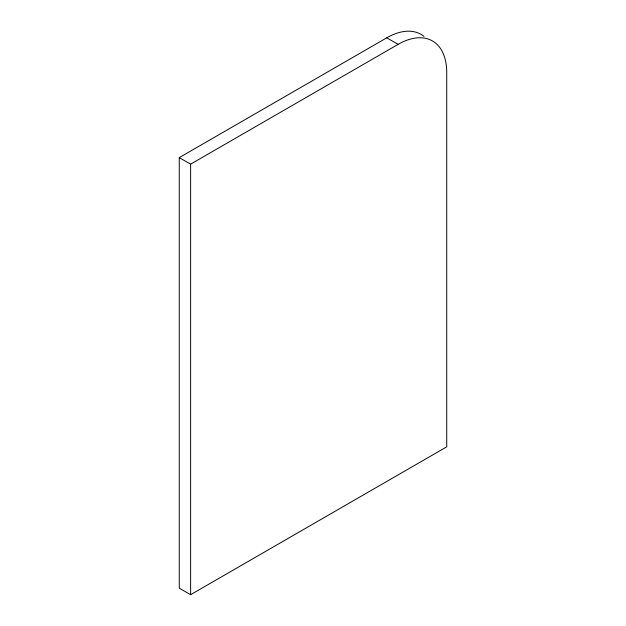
<?xml version="1.0" encoding="UTF-8"?>
<svg xmlns="http://www.w3.org/2000/svg" width="626" height="626" viewBox="0 0 626 626"><rect width="100%" height="100%" fill="white"/><g stroke="black" fill="none" stroke-linecap="round" stroke-linejoin="round"><path stroke-width="0.94" d="M386.758 37.818L398.105 44.368A68.774 39.712 -60 0 1 446.737 72.444L446.737 446.823L190.609 594.7L179.263 588.15L179.263 157.611L386.758 37.818A68.774 39.712 -60 0 1 424.013 36.371M179.263 157.611L190.609 164.168L398.105 44.368M190.609 164.168L190.609 594.7"/></g></svg>
